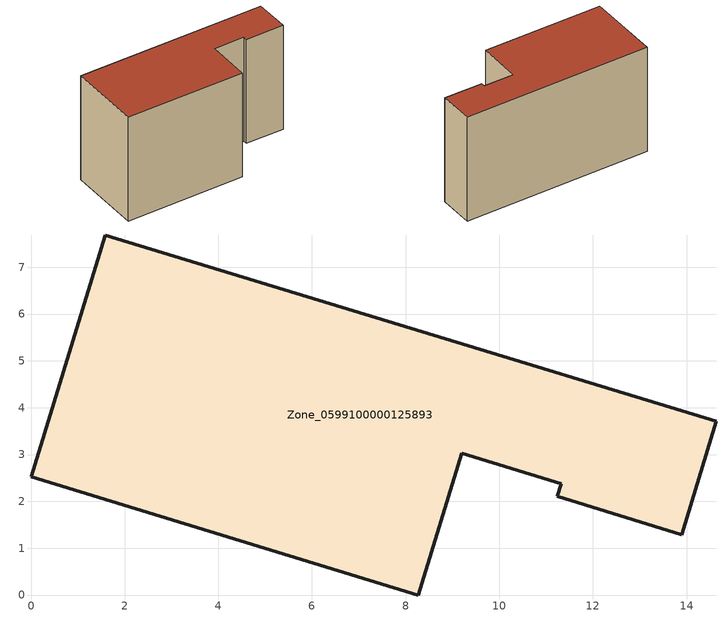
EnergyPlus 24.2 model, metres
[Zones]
Zone_0599100000125893
 floor ground (C_G): 14.64,3.71 13.9,1.29 11.24,2.11 11.32,2.38 9.2,3.03 8.27,0 0,2.53 1.58,7.69 z0
 wall outside (C_F): 1.58,7.69 0,2.53 8.27,0 9.2,3.03 11.32,2.38 11.24,2.11 13.9,1.29 14.64,3.71 1.58,7.69 z0:8.04
 roof outside (C_R): 14.64,3.71 1.58,7.69 0,2.53 8.27,0 9.2,3.03 11.32,2.38 11.24,2.11 13.9,1.29 z8.04
[BUILDING]
Pand.0599100000125893: North Axis=0; Terrain=City; Loads Convergence Tolerance Value=0.04; Temperature Convergence Tolerance Value=0.4; Solar Distribution=FullExterior; Maximum Number of Warmup Days=25; Minimum Number of Warmup Days=1
[Site:Location]
Rotterdam.The.Hague.AP_ZH_NLD Design_Conditions: Latitude=51.96; Longitude=4.45; Time Zone=1; Elevation=-4.5
[SITE:GROUNDTEMPERATURE:BUILDINGSURFACE]
18, 18, 18, 18, 18, 18, 18, 18, 18, 18, 18, 18
[MATERIAL] Thermal Absorptance=0.9; Solar Absorptance=0.7; Visible Absorptance=0.7
Name | Roughness | Thickness | Conductivity | Density | Specific Heat
G.TI.1975-1991 | MediumSmooth | 0.15 | 0.288461 | 540 | 1210
F.TI.1975-1991 | Rough | 0.3 | 0.230769 | 1920 | 840
R.TI.1975-1991 | MediumRough | 0.2 | 0.153846 | 1500 | 1000
[CONSTRUCTION]
C_G: G.TI.1975-1991
C_F: F.TI.1975-1991
C_R: R.TI.1975-1991
[ZONE]
Zone_0599100000125893: Type=1; Multiplier=1; Ceiling Height=Autocalculate; Volume=Autocalculate; Floor Area=autocalculate; Part of Total Floor Area=Yes
[ZONEINFILTRATION:DESIGNFLOWRATE]
Infil_Zone_0599100000125893: Zone or ZoneList or Space or SpaceList=Zone_0599100000125893; Schedule=AlwaysOn; Design Flow Rate Calculation Method=Flow/Area; Flow Rate per Floor Area=0.003; Constant Term Coefficient=1; Temperature Term Coefficient=0; Velocity Term Coefficient=0; Velocity Squared Term Coefficient=0
[HVACTEMPLATE:ZONE:IDEALLOADSAIRSYSTEM]
Zone_0599100000125893: Maximum Heating Supply Air Temperature=50; Minimum Cooling Supply Air Temperature=13; Maximum Heating Supply Air Humidity Ratio=0.0156; Minimum Cooling Supply Air Humidity Ratio=0.0077; Heating Limit=NoLimit; Cooling Limit=NoLimit; Dehumidification Control Type=ConstantSensibleHeatRatio; Cooling Sensible Heat Ratio=0.7; Dehumidification Setpoint=60; Humidification Control Type=None; Humidification Setpoint=30; Outdoor Air Method=None; Outdoor Air Flow Rate per Person=0.00944; Outdoor Air Flow Rate per Zone Floor Area=0; Outdoor Air Flow Rate per Zone=0; Demand Controlled Ventilation Type=None; Outdoor Air Economizer Type=NoEconomizer; Heat Recovery Type=None; Sensible Heat Recovery Effectiveness=0.7; Latent Heat Recovery Effectiveness=0.65
[ZONECONTROL:THERMOSTAT]
ThermostatControl_Zone_0599100000125893: Zone or ZoneList=Zone_0599100000125893; Control Type Schedule=DualSetpointControlType; Control 1=Thermostat_Zone_0599100000125893; Temperature Difference Between Cutout And Setpoint=0
[THERMOSTATSETPOINT:DUALSETPOINT]
Thermostat_Zone_0599100000125893: Heating Setpoint Temperature Schedule=HeatingSetpoint_Zone_0599100000125893; Cooling Setpoint Temperature Schedule=CoolingSetpoint_Zone_0599100000125893
[SCHEDULE:COMPACT]
HeatingSetpoint_Zone_0599100000125893: Through: 12/31, For: AllDays, Until: 24:00, 21
CoolingSetpoint_Zone_0599100000125893: Through: 12/31, For: AllDays, Until: 24:00, 24
DualSetpointControlType: Through: 12/31, For: AllDays, Until: 24:00, 4
AlwaysOn: Through: 12/31, For: AllDays, Until: 24:00, 1
